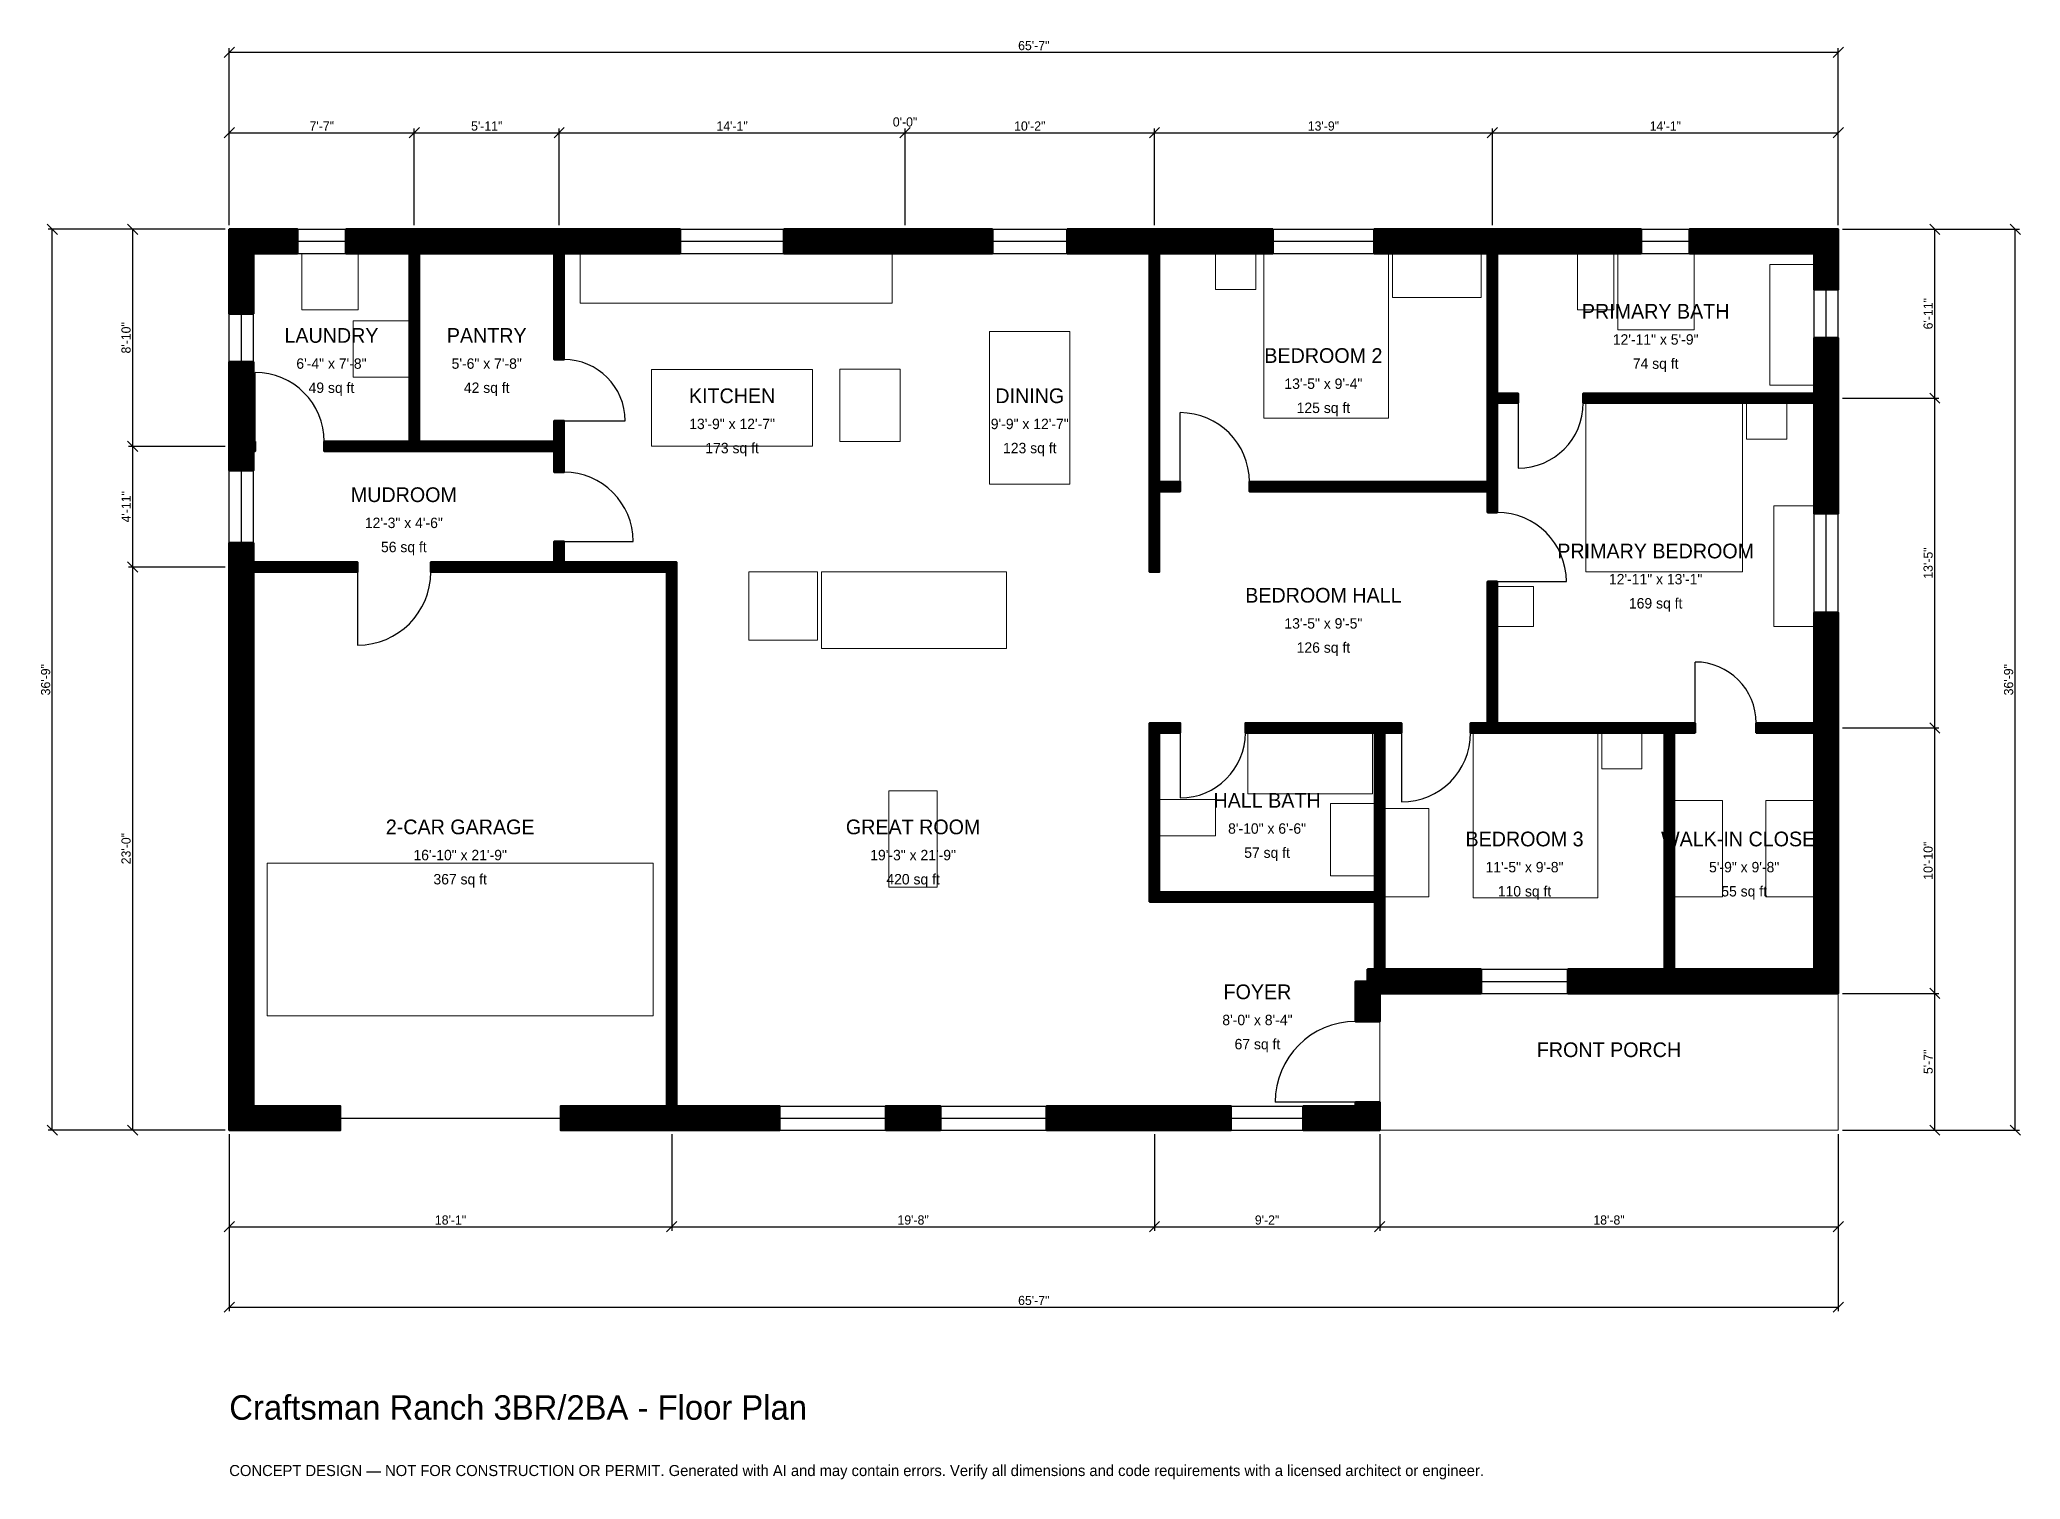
# Model space of a CAD drawing. Header units: inches. Extents: x -93 to 877, y -171 to 534.
import ezdxf
from ezdxf.enums import TextEntityAlignment as Align

# ---------------------------------------------------------------- set-up
doc = ezdxf.new("R2010")
doc.units = ezdxf.units.IN
doc.header["$MEASUREMENT"] = 0
doc.linetypes.add('DASHED', pattern=[0.6, 0.5, -0.1])
for name, color, linetype, lineweight in [('A-ANNO-DIMS', 1, 'Continuous', 13), ('A-ANNO-TEXT', 7, 'Continuous', 18), ('A-AREA-IDEN', 7, 'Continuous', 18), ('A-DOOR', 2, 'Continuous', 25), ('A-FLOR-FIXT', 9, 'Continuous', 13), ('A-FURN', 9, 'Continuous', 13), ('A-GLAZ', 4, 'Continuous', 25), ('A-SITE-PAVE', 8, 'Continuous', 13), ('A-WALL', 7, 'Continuous', 50), ('A-WALL-PATT', 8, 'Continuous', 13)]:
    doc.layers.add(name, color=color, linetype=linetype, lineweight=lineweight)
doc.dimstyles.new('PLAN', dxfattribs={"dimtxt": 4.5, "dimasz": 3, "dimexe": 2, "dimexo": 2, "dimgap": 1, "dimtad": 1, "dimdec": 0, "dimlunit": 4, "dimtsz": 2.5, "dimcen": 2.5, "dimclrd": 1, "dimclre": 1, "dimazin": 3, "dimtfac": 1, "dimtmove": 0, "dimatfit": 3})

msp = doc.modelspace()

# ---------------------------------------------------------------- hatches: boundary and pattern name
at = {"layer": 'A-WALL-PATT'}
h = msp.add_hatch(dxfattribs=at)
h.set_pattern_fill('ANSI31', color=8, scale=0.8)
h.paths.add_polyline_path([(210.6299, 0), (162.2047, 0), (162.2047, 11.811), (210.6299, 11.811), (214.1732, 11.811), (214.1732, 273.2283), (163.7795, 273.2283), (159.0551, 273.2283), (98.622, 273.2283), (98.622, 277.9528), (159.0551, 277.9528), (159.0551, 288.189), (163.7795, 288.189), (163.7795, 277.9528), (214.1732, 277.9528), (218.8976, 277.9528), (218.8976, 273.2283), (218.8976, 11.811), (222.4409, 11.811), (269.2913, 11.811), (269.2913, 0), (222.4409, 0), (218.8976, 0), (218.8976, 0), (214.1732, 0), (214.1732, 0), (210.6299, 0)])
h.paths.add_polyline_path([(11.811, 0), (11.811, 0), (0, 0), (0, 0), (0, 0), (0, 11.811), (0, 11.811), (0, 269.685), (0, 273.2283), (0, 273.2283), (0, 277.9528), (0, 277.9528), (0, 281.4961), (0, 287.4016), (11.811, 287.4016), (11.811, 281.4961), (11.811, 277.9528), (62.7953, 277.9528), (62.7953, 273.2283), (11.811, 273.2283), (11.811, 269.685), (11.811, 11.811), (54.3307, 11.811), (54.3307, 0), (11.811, 0)])
h.paths.add_polyline_path([(0, 328.7402), (0, 332.2835), (0, 332.2835), (0, 337.0079), (0, 337.0079), (0, 340.5512), (0, 375.9843), (11.811, 375.9843), (11.811, 340.5512), (11.811, 337.0079), (12.5984, 337.0079), (12.5984, 332.2835), (11.811, 332.2835), (11.811, 328.7402), (11.811, 322.8346), (0, 322.8346), (0, 328.7402)])
h.paths.add_polyline_path([(0, 429.1339), (0, 429.1339), (0, 440.9449), (0, 440.9449), (0, 440.9449), (11.811, 440.9449), (11.811, 440.9449), (33.4646, 440.9449), (33.4646, 429.1339), (11.811, 429.1339), (11.811, 399.6063), (0, 399.6063), (0, 429.1339)])
h.paths.add_polyline_path([(84.6457, 440.9449), (88.189, 440.9449), (88.189, 440.9449), (92.9134, 440.9449), (92.9134, 440.9449), (96.4567, 440.9449), (155.5118, 440.9449), (159.0551, 440.9449), (159.0551, 440.9449), (163.7795, 440.9449), (163.7795, 440.9449), (167.3228, 440.9449), (220.6693, 440.9449), (220.6693, 429.1339), (167.3228, 429.1339), (163.7795, 429.1339), (163.7795, 377.1654), (159.0551, 377.1654), (159.0551, 429.1339), (155.5118, 429.1339), (96.4567, 429.1339), (92.9134, 429.1339), (92.9134, 337.0079), (159.0551, 337.0079), (159.0551, 347.2441), (163.7795, 347.2441), (163.7795, 337.0079), (163.7795, 332.2835), (163.7795, 322.0472), (159.0551, 322.0472), (159.0551, 332.2835), (92.9134, 332.2835), (88.189, 332.2835), (46.4567, 332.2835), (46.4567, 337.0079), (88.189, 337.0079), (88.189, 429.1339), (84.6457, 429.1339), (57.0866, 429.1339), (57.0866, 440.9449), (84.6457, 440.9449)])
h.paths.add_polyline_path([(324.8031, 440.9449), (336.6142, 440.9449), (373.4252, 440.9449), (373.4252, 429.1339), (336.6142, 429.1339), (324.8031, 429.1339), (271.4567, 429.1339), (271.4567, 440.9449), (324.8031, 440.9449)])
h.paths.add_polyline_path([(446.8504, 440.9449), (450.3937, 440.9449), (450.3937, 440.9449), (455.1181, 440.9449), (455.1181, 440.9449), (458.6614, 440.9449), (510.6299, 440.9449), (510.6299, 429.1339), (458.6614, 429.1339), (455.1181, 429.1339), (455.1181, 317.3228), (465.3543, 317.3228), (465.3543, 312.5984), (455.1181, 312.5984), (455.1181, 273.2283), (450.3937, 273.2283), (450.3937, 312.5984), (450.3937, 317.3228), (450.3937, 429.1339), (446.8504, 429.1339), (410.0394, 429.1339), (410.0394, 440.9449), (446.8504, 440.9449)])
h.paths.add_polyline_path([(612.2047, 440.9449), (615.748, 440.9449), (615.748, 440.9449), (620.4724, 440.9449), (620.4724, 440.9449), (624.0157, 440.9449), (690.9449, 440.9449), (690.9449, 429.1339), (624.0157, 429.1339), (620.4724, 429.1339), (620.4724, 360.6299), (630.7087, 360.6299), (630.7087, 355.9055), (620.4724, 355.9055), (620.4724, 317.3228), (620.4724, 312.5984), (620.4724, 302.3622), (615.748, 302.3622), (615.748, 312.5984), (499.2126, 312.5984), (499.2126, 317.3228), (615.748, 317.3228), (615.748, 355.9055), (615.748, 360.6299), (615.748, 429.1339), (612.2047, 429.1339), (560.2362, 429.1339), (560.2362, 440.9449), (612.2047, 440.9449)])
h.paths.add_polyline_path([(775.5906, 440.9449), (775.5906, 440.9449), (787.4016, 440.9449), (787.4016, 440.9449), (787.4016, 440.9449), (787.4016, 429.1339), (787.4016, 429.1339), (787.4016, 411.4173), (775.5906, 411.4173), (775.5906, 429.1339), (714.5669, 429.1339), (714.5669, 440.9449), (775.5906, 440.9449)])
h.paths.add_polyline_path([(787.4016, 364.1732), (787.4016, 360.6299), (787.4016, 360.6299), (787.4016, 355.9055), (787.4016, 355.9055), (787.4016, 352.3622), (787.4016, 301.7717), (775.5906, 301.7717), (775.5906, 352.3622), (775.5906, 355.9055), (662.5984, 355.9055), (662.5984, 360.6299), (775.5906, 360.6299), (775.5906, 364.1732), (775.5906, 387.7953), (787.4016, 387.7953), (787.4016, 364.1732)])
h.paths.add_polyline_path([(787.4016, 202.7559), (787.4016, 199.2126), (787.4016, 199.2126), (787.4016, 194.4882), (787.4016, 194.4882), (787.4016, 190.9449), (787.4016, 78.7402), (787.4016, 78.7402), (787.4016, 66.9291), (787.4016, 66.9291), (787.4016, 66.9291), (775.5906, 66.9291), (775.5906, 66.9291), (710.6299, 66.9291), (707.0866, 66.9291), (707.0866, 66.9291), (702.3622, 66.9291), (702.3622, 66.9291), (698.8189, 66.9291), (655.1181, 66.9291), (655.1181, 78.7402), (698.8189, 78.7402), (702.3622, 78.7402), (702.3622, 194.4882), (702.3622, 194.4882), (620.4724, 194.4882), (615.748, 194.4882), (607.4803, 194.4882), (607.4803, 199.2126), (615.748, 199.2126), (615.748, 268.5039), (620.4724, 268.5039), (620.4724, 199.2126), (702.3622, 199.2126), (702.3622, 199.2126), (707.0866, 199.2126), (717.3228, 199.2126), (717.3228, 194.4882), (707.0866, 194.4882), (707.0866, 78.7402), (710.6299, 78.7402), (775.5906, 78.7402), (775.5906, 190.9449), (775.5906, 194.4882), (747.2441, 194.4882), (747.2441, 199.2126), (775.5906, 199.2126), (775.5906, 202.7559), (775.5906, 253.3465), (787.4016, 253.3465), (787.4016, 202.7559)])
h.paths.add_polyline_path([(565.3543, 66.9291), (565.3543, 66.9291), (562.9922, 66.9291), (562.9922, 64.5669), (562.9921, 64.5669), (562.9921, 53.1496), (551.1811, 53.1496), (551.1811, 72.8346), (557.0866, 72.8346), (557.0866, 78.7402), (560.6299, 78.7402), (560.6299, 111.811), (455.1181, 111.811), (450.3937, 111.811), (450.3937, 116.5354), (450.3937, 194.4882), (450.3937, 199.2126), (455.1181, 199.2126), (465.3543, 199.2126), (465.3543, 194.4882), (455.1181, 194.4882), (455.1181, 116.5354), (560.6299, 116.5354), (560.6299, 194.4882), (497.2441, 194.4882), (497.2441, 199.2126), (560.6299, 199.2126), (565.3543, 199.2126), (573.622, 199.2126), (573.622, 194.4882), (565.3543, 194.4882), (565.3543, 116.5354), (565.3543, 111.811), (565.3543, 78.7402), (612.5984, 78.7402), (612.5984, 66.9291), (565.3543, 66.9291)])
h.paths.add_polyline_path([(562.9921, 11.811), (562.9922, 11.811), (562.9922, 0), (562.9921, 0), (562.9921, 0), (551.1811, 0), (551.1811, 0), (525.5906, 0), (525.5906, 11.811), (551.1811, 11.811), (551.1811, 13.7795), (562.9921, 13.7795), (562.9921, 11.811)])
h.paths.add_polyline_path([(458.6614, 0), (446.8504, 0), (400, 0), (400, 11.811), (446.8504, 11.811), (458.6614, 11.811), (490.1575, 11.811), (490.1575, 0), (458.6614, 0)])
h.paths.add_polyline_path([(321.2598, 0), (321.2598, 11.811), (348.0315, 11.811), (348.0315, 0), (321.2598, 0)])

# ---------------------------------------------------------------- linework, layer by layer
at = {"layer": 'A-DOOR'}
for p, q in [((12.5984, 337.0079), (12.5984, 370.8661)), ((465.3543, 317.3228), (465.3543, 351.1811)), ((630.7087, 355.9055), (630.7087, 324.0157)), ((163.7795, 347.2441), (193.7008, 347.2441)), ((163.7795, 288.189), (197.6378, 288.189)), ((62.7953, 273.2283), (62.7953, 237.4016)), ((620.4724, 268.5039), (654.3307, 268.5039)), ((717.3228, 199.2126), (717.3228, 229.1339)), ((465.3543, 194.4882), (465.3543, 162.5984)), ((573.622, 194.4882), (573.622, 160.6299)), ((551.1811, 13.7795), (511.811, 13.7795))]:
    msp.add_line(p, q, dxfattribs=at)
at = {"layer": 'A-DOOR', "linetype": 'DASHED'}
msp.add_line((54.3307, 5.9055), (162.2047, 5.9055), dxfattribs=at)
at = {"layer": 'A-DOOR'}
for centre, radius, start, end in [((12.5984, 337.0079), 33.8583, 0, 90), ((163.7795, 347.2441), 29.9213, 0, 90), ((465.3543, 317.3228), 33.8583, 0, 90), ((630.7087, 355.9055), 31.8898, 270, 360), ((163.7795, 288.189), 33.8583, 0, 90), ((620.4724, 268.5039), 33.8583, 0, 90), ((62.7953, 273.2283), 35.8268, 270, 360), ((717.3228, 199.2126), 29.9213, 0, 90), ((465.3543, 194.4882), 31.8898, 270, 360), ((573.622, 194.4882), 33.8583, 270, 360), ((551.1811, 13.7795), 39.3701, 90, 180)]:
    msp.add_arc(centre, radius, start, end, dxfattribs=at)
at = {"layer": 'A-FLOR-FIXT'}
for points in [[(171.6535, 404.7244), (324.4094, 404.7244), (324.4094, 429.1339), (171.6535, 429.1339)], [(659.8425, 401.5748), (677.5591, 401.5748), (677.5591, 429.1339), (659.8425, 429.1339)], [(679.5276, 391.7323), (716.9291, 391.7323), (716.9291, 429.1339), (679.5276, 429.1339)], [(753.937, 364.5669), (775.5906, 364.5669), (775.5906, 423.622), (753.937, 423.622)], [(206.6929, 334.8425), (285.4331, 334.8425), (285.4331, 372.2441), (206.6929, 372.2441)], [(498.4252, 164.5669), (559.4488, 164.5669), (559.4488, 194.4882), (498.4252, 194.4882)], [(455.1181, 144.0945), (482.6772, 144.0945), (482.6772, 161.811), (455.1181, 161.811)], [(538.9764, 124.4094), (560.6299, 124.4094), (560.6299, 159.8425), (538.9764, 159.8425)]]:
    msp.add_lwpolyline(points, close=True, dxfattribs=at)
at = {"layer": 'A-FURN'}
for points in [[(35.4331, 401.5748), (62.9921, 401.5748), (62.9921, 429.1339), (35.4331, 429.1339)], [(482.6772, 411.4173), (502.3622, 411.4173), (502.3622, 429.1339), (482.6772, 429.1339)], [(506.2992, 348.4252), (567.3228, 348.4252), (567.3228, 429.1339), (506.2992, 429.1339)], [(569.2913, 407.4803), (612.5984, 407.4803), (612.5984, 429.1339), (569.2913, 429.1339)], [(60.6299, 368.5039), (88.189, 368.5039), (88.189, 396.063), (60.6299, 396.063)], [(372.0472, 316.1417), (411.4173, 316.1417), (411.4173, 390.9449), (372.0472, 390.9449)], [(298.8189, 337.0079), (328.3465, 337.0079), (328.3465, 372.4409), (298.8189, 372.4409)], [(663.7795, 273.2283), (740.5512, 273.2283), (740.5512, 355.9055), (663.7795, 355.9055)], [(742.5197, 338.189), (762.2047, 338.189), (762.2047, 355.9055), (742.5197, 355.9055)], [(755.9055, 246.4567), (775.5906, 246.4567), (775.5906, 305.5118), (755.9055, 305.5118)], [(254.3307, 239.7638), (287.7953, 239.7638), (287.7953, 273.2283), (254.3307, 273.2283)], [(289.7638, 235.8268), (380.315, 235.8268), (380.315, 273.2283), (289.7638, 273.2283)], [(620.4724, 246.4567), (638.189, 246.4567), (638.189, 266.1417), (620.4724, 266.1417)], [(608.6614, 113.7795), (669.685, 113.7795), (669.685, 194.4882), (608.6614, 194.4882)], [(671.6535, 176.7717), (691.3386, 176.7717), (691.3386, 194.4882), (671.6535, 194.4882)], [(322.8346, 118.8976), (346.4567, 118.8976), (346.4567, 166.1417), (322.8346, 166.1417)], [(565.3543, 114.1732), (587.0079, 114.1732), (587.0079, 157.4803), (565.3543, 157.4803)], [(707.0866, 114.1732), (730.7087, 114.1732), (730.7087, 161.4173), (707.0866, 161.4173)], [(751.9685, 114.1732), (775.5906, 114.1732), (775.5906, 161.4173), (751.9685, 161.4173)], [(18.5039, 55.9055), (207.4803, 55.9055), (207.4803, 130.7087), (18.5039, 130.7087)]]:
    msp.add_lwpolyline(points, close=True, dxfattribs=at)
at = {"layer": 'A-GLAZ'}
for p, q in [((33.4646, 440.9449), (57.0866, 440.9449)), ((220.6693, 440.9449), (271.4567, 440.9449)), ((373.4252, 440.9449), (410.0394, 440.9449)), ((510.6299, 440.9449), (560.2362, 440.9449)), ((690.9449, 440.9449), (714.5669, 440.9449)), ((33.4646, 435.0394), (57.0866, 435.0394)), ((33.4646, 429.1339), (57.0866, 429.1339)), ((220.6693, 435.0394), (271.4567, 435.0394)), ((220.6693, 429.1339), (271.4567, 429.1339)), ((373.4252, 435.0394), (410.0394, 435.0394)), ((373.4252, 429.1339), (410.0394, 429.1339)), ((510.6299, 435.0394), (560.2362, 435.0394)), ((510.6299, 429.1339), (560.2362, 429.1339)), ((690.9449, 435.0394), (714.5669, 435.0394)), ((690.9449, 429.1339), (714.5669, 429.1339)), ((775.5906, 387.7953), (775.5906, 411.4173)), ((781.4961, 387.7953), (781.4961, 411.4173)), ((787.4016, 387.7953), (787.4016, 411.4173)), ((0, 375.9843), (0, 399.6063)), ((5.9055, 375.9843), (5.9055, 399.6063)), ((11.811, 375.9843), (11.811, 399.6063)), ((0, 287.4016), (0, 322.8346)), ((5.9055, 287.4016), (5.9055, 322.8346)), ((11.811, 287.4016), (11.811, 322.8346)), ((775.5906, 253.3465), (775.5906, 301.7717)), ((781.4961, 253.3465), (781.4961, 301.7717)), ((787.4016, 253.3465), (787.4016, 301.7717)), ((612.5984, 78.7402), (655.1181, 78.7402)), ((612.5984, 72.8346), (655.1181, 72.8346)), ((612.5984, 66.9291), (655.1181, 66.9291)), ((269.2913, 11.811), (321.2598, 11.811)), ((348.0315, 11.811), (400, 11.811)), ((490.1575, 11.811), (525.5906, 11.811)), ((269.2913, 5.9055), (321.2598, 5.9055)), ((269.2913, 0), (321.2598, 0)), ((348.0315, 5.9055), (400, 5.9055)), ((348.0315, 0), (400, 0)), ((490.1575, 5.9055), (525.5906, 5.9055)), ((490.1575, 0), (525.5906, 0))]:
    msp.add_line(p, q, dxfattribs=at)
at = {"layer": 'A-SITE-PAVE', "linetype": 'DASHED'}
msp.add_lwpolyline([(562.9921, 0), (787.4016, 0), (787.4016, 66.9291), (562.9921, 66.9291)], close=True, dxfattribs=at)
at = {"layer": 'A-WALL'}
for points in [[(0, 429.1339), (0, 429.1339), (0, 440.9449), (0, 440.9449), (0, 440.9449), (11.811, 440.9449), (11.811, 440.9449), (33.4646, 440.9449), (33.4646, 429.1339), (11.811, 429.1339), (11.811, 399.6063), (0, 399.6063), (0, 429.1339)], [(84.6457, 440.9449), (88.189, 440.9449), (88.189, 440.9449), (92.9134, 440.9449), (92.9134, 440.9449), (96.4567, 440.9449), (155.5118, 440.9449), (159.0551, 440.9449), (159.0551, 440.9449), (163.7795, 440.9449), (163.7795, 440.9449), (167.3228, 440.9449), (220.6693, 440.9449), (220.6693, 429.1339), (167.3228, 429.1339), (163.7795, 429.1339), (163.7795, 377.1654), (159.0551, 377.1654), (159.0551, 429.1339), (155.5118, 429.1339), (96.4567, 429.1339), (92.9134, 429.1339), (92.9134, 337.0079), (159.0551, 337.0079), (159.0551, 347.2441), (163.7795, 347.2441), (163.7795, 337.0079), (163.7795, 332.2835), (163.7795, 322.0472), (159.0551, 322.0472), (159.0551, 332.2835), (92.9134, 332.2835), (88.189, 332.2835), (46.4567, 332.2835), (46.4567, 337.0079), (88.189, 337.0079), (88.189, 429.1339), (84.6457, 429.1339), (57.0866, 429.1339), (57.0866, 440.9449), (84.6457, 440.9449)], [(324.8031, 440.9449), (336.6142, 440.9449), (373.4252, 440.9449), (373.4252, 429.1339), (336.6142, 429.1339), (324.8031, 429.1339), (271.4567, 429.1339), (271.4567, 440.9449), (324.8031, 440.9449)], [(446.8504, 440.9449), (450.3937, 440.9449), (450.3937, 440.9449), (455.1181, 440.9449), (455.1181, 440.9449), (458.6614, 440.9449), (510.6299, 440.9449), (510.6299, 429.1339), (458.6614, 429.1339), (455.1181, 429.1339), (455.1181, 317.3228), (465.3543, 317.3228), (465.3543, 312.5984), (455.1181, 312.5984), (455.1181, 273.2283), (450.3937, 273.2283), (450.3937, 312.5984), (450.3937, 317.3228), (450.3937, 429.1339), (446.8504, 429.1339), (410.0394, 429.1339), (410.0394, 440.9449), (446.8504, 440.9449)], [(612.2047, 440.9449), (615.748, 440.9449), (615.748, 440.9449), (620.4724, 440.9449), (620.4724, 440.9449), (624.0157, 440.9449), (690.9449, 440.9449), (690.9449, 429.1339), (624.0157, 429.1339), (620.4724, 429.1339), (620.4724, 360.6299), (630.7087, 360.6299), (630.7087, 355.9055), (620.4724, 355.9055), (620.4724, 317.3228), (620.4724, 312.5984), (620.4724, 302.3622), (615.748, 302.3622), (615.748, 312.5984), (499.2126, 312.5984), (499.2126, 317.3228), (615.748, 317.3228), (615.748, 355.9055), (615.748, 360.6299), (615.748, 429.1339), (612.2047, 429.1339), (560.2362, 429.1339), (560.2362, 440.9449), (612.2047, 440.9449)], [(775.5906, 440.9449), (775.5906, 440.9449), (787.4016, 440.9449), (787.4016, 440.9449), (787.4016, 440.9449), (787.4016, 429.1339), (787.4016, 429.1339), (787.4016, 411.4173), (775.5906, 411.4173), (775.5906, 429.1339), (714.5669, 429.1339), (714.5669, 440.9449), (775.5906, 440.9449)], [(787.4016, 364.1732), (787.4016, 360.6299), (787.4016, 360.6299), (787.4016, 355.9055), (787.4016, 355.9055), (787.4016, 352.3622), (787.4016, 301.7717), (775.5906, 301.7717), (775.5906, 352.3622), (775.5906, 355.9055), (662.5984, 355.9055), (662.5984, 360.6299), (775.5906, 360.6299), (775.5906, 364.1732), (775.5906, 387.7953), (787.4016, 387.7953), (787.4016, 364.1732)], [(0, 328.7402), (0, 332.2835), (0, 332.2835), (0, 337.0079), (0, 337.0079), (0, 340.5512), (0, 375.9843), (11.811, 375.9843), (11.811, 340.5512), (11.811, 337.0079), (12.5984, 337.0079), (12.5984, 332.2835), (11.811, 332.2835), (11.811, 328.7402), (11.811, 322.8346), (0, 322.8346), (0, 328.7402)], [(11.811, 0), (11.811, 0), (0, 0), (0, 0), (0, 0), (0, 11.811), (0, 11.811), (0, 269.685), (0, 273.2283), (0, 273.2283), (0, 277.9528), (0, 277.9528), (0, 281.4961), (0, 287.4016), (11.811, 287.4016), (11.811, 281.4961), (11.811, 277.9528), (62.7953, 277.9528), (62.7953, 273.2283), (11.811, 273.2283), (11.811, 269.685), (11.811, 11.811), (54.3307, 11.811), (54.3307, 0), (11.811, 0)], [(210.6299, 0), (162.2047, 0), (162.2047, 11.811), (210.6299, 11.811), (214.1732, 11.811), (214.1732, 273.2283), (163.7795, 273.2283), (159.0551, 273.2283), (98.622, 273.2283), (98.622, 277.9528), (159.0551, 277.9528), (159.0551, 288.189), (163.7795, 288.189), (163.7795, 277.9528), (214.1732, 277.9528), (218.8976, 277.9528), (218.8976, 273.2283), (218.8976, 11.811), (222.4409, 11.811), (269.2913, 11.811), (269.2913, 0), (222.4409, 0), (218.8976, 0), (218.8976, 0), (214.1732, 0), (214.1732, 0), (210.6299, 0)], [(787.4016, 202.7559), (787.4016, 199.2126), (787.4016, 199.2126), (787.4016, 194.4882), (787.4016, 194.4882), (787.4016, 190.9449), (787.4016, 78.7402), (787.4016, 78.7402), (787.4016, 66.9291), (787.4016, 66.9291), (787.4016, 66.9291), (775.5906, 66.9291), (775.5906, 66.9291), (710.6299, 66.9291), (707.0866, 66.9291), (707.0866, 66.9291), (702.3622, 66.9291), (702.3622, 66.9291), (698.8189, 66.9291), (655.1181, 66.9291), (655.1181, 78.7402), (698.8189, 78.7402), (702.3622, 78.7402), (702.3622, 194.4882), (702.3622, 194.4882), (620.4724, 194.4882), (615.748, 194.4882), (607.4803, 194.4882), (607.4803, 199.2126), (615.748, 199.2126), (615.748, 268.5039), (620.4724, 268.5039), (620.4724, 199.2126), (702.3622, 199.2126), (702.3622, 199.2126), (707.0866, 199.2126), (717.3228, 199.2126), (717.3228, 194.4882), (707.0866, 194.4882), (707.0866, 78.7402), (710.6299, 78.7402), (775.5906, 78.7402), (775.5906, 190.9449), (775.5906, 194.4882), (747.2441, 194.4882), (747.2441, 199.2126), (775.5906, 199.2126), (775.5906, 202.7559), (775.5906, 253.3465), (787.4016, 253.3465), (787.4016, 202.7559)], [(565.3543, 66.9291), (565.3543, 66.9291), (562.9922, 66.9291), (562.9922, 64.5669), (562.9921, 64.5669), (562.9921, 53.1496), (551.1811, 53.1496), (551.1811, 72.8346), (557.0866, 72.8346), (557.0866, 78.7402), (560.6299, 78.7402), (560.6299, 111.811), (455.1181, 111.811), (450.3937, 111.811), (450.3937, 116.5354), (450.3937, 194.4882), (450.3937, 199.2126), (455.1181, 199.2126), (465.3543, 199.2126), (465.3543, 194.4882), (455.1181, 194.4882), (455.1181, 116.5354), (560.6299, 116.5354), (560.6299, 194.4882), (497.2441, 194.4882), (497.2441, 199.2126), (560.6299, 199.2126), (565.3543, 199.2126), (573.622, 199.2126), (573.622, 194.4882), (565.3543, 194.4882), (565.3543, 116.5354), (565.3543, 111.811), (565.3543, 78.7402), (612.5984, 78.7402), (612.5984, 66.9291), (565.3543, 66.9291)], [(321.2598, 0), (321.2598, 11.811), (348.0315, 11.811), (348.0315, 0), (321.2598, 0)], [(458.6614, 0), (446.8504, 0), (400, 0), (400, 11.811), (446.8504, 11.811), (458.6614, 11.811), (490.1575, 11.811), (490.1575, 0), (458.6614, 0)], [(562.9921, 11.811), (562.9922, 11.811), (562.9922, 0), (562.9921, 0), (562.9921, 0), (551.1811, 0), (551.1811, 0), (525.5906, 0), (525.5906, 11.811), (551.1811, 11.811), (551.1811, 13.7795), (562.9921, 13.7795), (562.9921, 11.811)]]:
    msp.add_lwpolyline(points, close=True, dxfattribs=at)

# ---------------------------------------------------------------- texts
at = {"layer": 'A-ANNO-TEXT'}
for s, height, p in [('Craftsman Ranch 3BR/2BA - Floor Plan', 12, (0, -141.7323)), ('CONCEPT DESIGN — NOT FOR CONSTRUCTION OR PERMIT. Generated with AI and may contain errors. Verify all dimensions and code requirements with a licensed architect or engineer.', 5.4, (0, -169.2913))]:
    msp.add_text(s, height=height, dxfattribs=at).set_placement(p)
at = {"layer": 'A-AREA-IDEN'}
for s, height, p in [('PRIMARY BATH', 7.2, (698.0315, 400.7874)), ('LAUNDRY', 7.2, (50, 388.9764)), ('PANTRY', 7.2, (125.9843, 388.9764)), ('12\'-11" x 5\'-9"', 5.1, (698.0315, 387.0079)), ('BEDROOM 2', 7.2, (535.4331, 379.1339)), ('6\'-4" x 7\'-8"', 5.1, (50, 375.1969)), ('5\'-6" x 7\'-8"', 5.1, (125.9843, 375.1969)), ('74 sq ft', 5.1, (698.0315, 375.1969)), ('49 sq ft', 5.1, (50, 363.3858)), ('42 sq ft', 5.1, (125.9843, 363.3858)), ('KITCHEN', 7.2, (246.063, 359.4488)), ('DINING', 7.2, (391.7323, 359.4488)), ('13\'-5" x 9\'-4"', 5.1, (535.4331, 365.3543)), ('125 sq ft', 5.1, (535.4331, 353.5433)), ('13\'-9" x 12\'-7"', 5.1, (246.063, 345.6693)), ('9\'-9" x 12\'-7"', 5.1, (391.7323, 345.6693)), ('173 sq ft', 5.1, (246.063, 333.8583)), ('123 sq ft', 5.1, (391.7323, 333.8583)), ('MUDROOM', 7.2, (85.4331, 311.0236)), ('12\'-3" x 4\'-6"', 5.1, (85.4331, 297.2441)), ('56 sq ft', 5.1, (85.4331, 285.4331)), ('PRIMARY BEDROOM', 7.2, (698.0315, 283.4646)), ('12\'-11" x 13\'-1"', 5.1, (698.0315, 269.685)), ('BEDROOM HALL', 7.2, (535.4331, 261.811)), ('169 sq ft', 5.1, (698.0315, 257.874)), ('13\'-5" x 9\'-5"', 5.1, (535.4331, 248.0315)), ('126 sq ft', 5.1, (535.4331, 236.2205)), ('HALL BATH', 7.2, (507.874, 161.4173)), ('2-CAR GARAGE', 7.2, (112.9921, 148.4252)), ('GREAT ROOM', 7.2, (334.6457, 148.4252)), ('8\'-10" x 6\'-6"', 5.1, (507.874, 147.6378)), ('BEDROOM 3', 7.2, (633.8583, 142.5197)), ('WALK-IN CLOSET', 7.2, (741.3386, 142.5197)), ('16\'-10" x 21\'-9"', 5.1, (112.9921, 134.6457)), ('19\'-3" x 21\'-9"', 5.1, (334.6457, 134.6457)), ('57 sq ft', 5.1, (507.874, 135.8268)), ('11\'-5" x 9\'-8"', 5.1, (633.8583, 128.7402)), ('5\'-9" x 9\'-8"', 5.1, (741.3386, 128.7402)), ('367 sq ft', 5.1, (112.9921, 122.8346)), ('420 sq ft', 5.1, (334.6457, 122.8346)), ('110 sq ft', 5.1, (633.8583, 116.9291)), ('55 sq ft', 5.1, (741.3386, 116.9291)), ('FOYER', 7.2, (503.1496, 67.7165)), ('8\'-0" x 8\'-4"', 5.1, (503.1496, 53.937)), ('67 sq ft', 5.1, (503.1496, 42.126)), ('FRONT PORCH', 7.2, (675.1968, 39.3701))]:
    msp.add_text(s, height=height, dxfattribs=at).set_placement(p, align=Align.MIDDLE_CENTER)

# ---------------------------------------------------------------- dimensions: what is measured, and where the dimension line sits
at = {"layer": 'A-ANNO-DIMS'}
for base, p1, p2, text in [((0, 527.5591), (0, 440.9449), (787.4016, 440.9449), '65\'-7"'), ((0, 488.189), (0, 440.9449), (90.5512, 440.9449), '7\'-7"'), ((90.5512, 488.189), (90.5512, 440.9449), (161.4173, 440.9449), '5\'-11"'), ((161.4173, 488.189), (161.4173, 440.9449), (330.7087, 440.9449), '14\'-1"'), ((330.7087, 488.189), (330.7087, 440.9449), (330.7087, 440.9449), '0\'-0"'), ((330.7087, 488.189), (330.7087, 440.9449), (452.7559, 440.9449), '10\'-2"'), ((452.7559, 488.189), (452.7559, 440.9449), (618.1102, 440.9449), '13\'-9"'), ((618.1102, 488.189), (618.1102, 440.9449), (787.4016, 440.9449), '14\'-1"'), ((0, -47.2441), (0, 0), (216.5354, 0), '18\'-1"'), ((0, -86.6142), (0, 0), (787.4016, 0), '65\'-7"'), ((216.5354, -47.2441), (216.5354, 0), (452.7559, 0), '19\'-8"'), ((452.7559, -47.2441), (452.7559, 0), (562.9921, 0), '9\'-2"'), ((562.9921, -47.2441), (562.9921, 0), (787.4016, 0), '18\'-8"')]:
    msp.add_linear_dim(base=base, p1=p1, p2=p2, text=text, dimstyle='PLAN', dxfattribs=at).render()
for base, p1, p2, text in [((-86.6142, 0), (0, 0), (0, 440.9449), '36\'-9"'), ((-47.2441, 334.6457), (0, 334.6457), (0, 440.9449), '8\'-10"'), ((834.6457, 358.2677), (787.4016, 358.2677), (787.4016, 440.9449), '6\'-11"'), ((874.0157, 0), (787.4016, 0), (787.4016, 440.9449), '36\'-9"'), ((834.6457, 196.8504), (787.4016, 196.8504), (787.4016, 358.2677), '13\'-5"'), ((-47.2441, 275.5906), (0, 275.5906), (0, 334.6457), '4\'-11"'), ((-47.2441, 0), (0, 0), (0, 275.5906), '23\'-0"'), ((834.6457, 66.9291), (787.4016, 66.9291), (787.4016, 196.8504), '10\'-10"'), ((834.6457, 0), (787.4016, 0), (787.4016, 66.9291), '5\'-7"')]:
    msp.add_linear_dim(base=base, p1=p1, p2=p2, angle=90, text=text, dimstyle='PLAN', dxfattribs=at).render()

doc.saveas('drawing.dxf')
